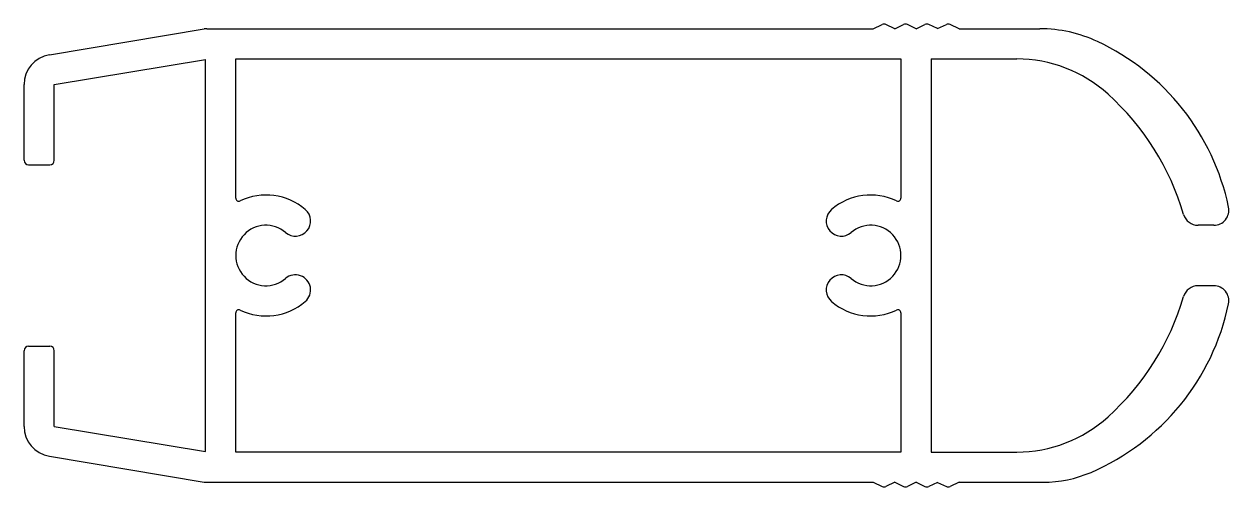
# Model space of a CAD drawing. Extents: x 455.2 to 534.9, y 735.1 to 765.7.
import ezdxf

# ---------------------------------------------------------------- set-up
doc = ezdxf.new("R2010")
doc.units = 0
doc.layers.get('0').update_dxf_attribs({"linetype": 'CONTINUOUS'})

msp = doc.modelspace()

# ---------------------------------------------------------------- linework, layer by layer
for p, q in [((456.839, 763.659), (467.086, 765.367)), ((467.25, 765.38), (511.336, 765.38)), ((511.336, 765.38), (511.919, 765.652)), ((512.756, 765.38), (512.173, 765.652)), ((512.756, 765.38), (513.339, 765.652)), ((514.167, 765.384), (513.592, 765.652)), ((514.167, 765.384), (514.75, 765.656)), ((515.583, 765.386), (515.004, 765.656)), ((515.583, 765.386), (516.17, 765.66)), ((517.023, 765.38), (516.424, 765.66)), ((517.023, 765.38), (522.351, 765.38)), ((457.167, 761.686), (467.167, 763.353)), ((467.167, 737.408), (467.167, 763.353)), ((469.167, 754.175), (469.167, 763.38)), ((469.167, 763.38), (513.167, 763.38)), ((513.167, 763.38), (513.167, 754.175)), ((515.167, 763.38), (515.167, 737.38)), ((515.167, 763.38), (520.824, 763.38)), ((455.167, 756.68), (455.167, 761.686)), ((457.167, 756.68), (457.167, 761.686)), ((455.467, 756.38), (456.867, 756.38)), ((533.856, 752.38), (532.821, 752.38)), ((533.856, 748.38), (532.821, 748.38)), ((469.167, 737.38), (469.167, 746.585)), ((513.167, 746.585), (513.167, 737.38)), ((455.467, 744.38), (456.867, 744.38)), ((455.167, 739.074), (455.167, 744.08)), ((457.167, 739.074), (457.167, 744.08)), ((457.167, 739.074), (467.167, 737.408)), ((513.167, 737.38), (469.167, 737.38)), ((515.167, 737.38), (520.824, 737.38)), ((456.839, 737.102), (467.086, 735.394)), ((467.25, 735.38), (511.336, 735.38)), ((511.336, 735.38), (511.919, 735.108)), ((512.756, 735.38), (512.173, 735.108)), ((512.756, 735.38), (513.339, 735.108)), ((514.167, 735.376), (513.592, 735.108)), ((514.167, 735.376), (514.75, 735.104)), ((515.583, 735.374), (515.004, 735.104)), ((515.583, 735.374), (516.17, 735.101)), ((517.023, 735.38), (516.424, 735.101)), ((517.023, 735.38), (522.566, 735.38))]:
    msp.add_line(p, q)
for centre, radius, start, end in [((467.25, 764.38), 1, 90, 99.46232), ((512.046, 765.38), 0.3, 65, 115), ((513.466, 765.38), 0.3, 65, 115), ((514.877, 765.384), 0.3, 65, 115), ((516.297, 765.388), 0.3, 65, 115), ((522.351, 756.38), 9, 64.91237, 90), ((519.542, 750.38), 15.625, 11.837, 64.91237), ((457.167, 761.686), 2, 99.46232, 180), ((520.824, 754.38), 9, 47.8818, 90), ((515.237, 748.2), 17.331, 16.41323, 47.8818), ((455.467, 756.68), 0.3, 180, 270), ((456.867, 756.68), 0.3, 270, 0), ((469.367, 754.175), 0.2, 180, 295.37693), ((471.167, 750.38), 4, 49.47122, 115.37693), ((511.167, 750.38), 4, 64.62307, 130.52878), ((512.967, 754.175), 0.2, 244.62307, 0), ((473.117, 752.66), 1, 229.47122, 49.47122), ((509.218, 752.66), 1, 130.52878, 310.52878), ((532.821, 753.38), 1, 196.41323, 270), ((533.856, 753.38), 1, 270, 11.837), ((471.167, 750.38), 2, 49.47122, 310.52878), ((511.167, 750.38), 2, 229.47122, 130.52878), ((473.117, 748.1), 1, 310.52878, 130.52878), ((509.218, 748.1), 1, 49.47122, 229.47122), ((532.821, 747.38), 1, 90, 163.58677), ((533.856, 747.38), 1, 348.163, 90), ((515.237, 752.56), 17.331, 312.1182, 343.58677), ((469.367, 746.585), 0.2, 64.62307, 180), ((471.167, 750.38), 4, 244.62307, 310.52878), ((511.167, 750.38), 4, 229.47122, 295.37693), ((512.967, 746.585), 0.2, 0, 115.37693), ((519.542, 750.38), 15.625, 293.35984, 348.163), ((455.467, 744.08), 0.3, 90, 180), ((456.867, 744.08), 0.3, 0, 90), ((520.824, 746.38), 9, 270, 312.1182), ((457.167, 739.074), 2, 180, 260.53768), ((522.566, 743.38), 8, 270, 293.35984), ((467.25, 736.38), 1, 260.53768, 270), ((512.046, 735.38), 0.3, 245, 295), ((513.466, 735.38), 0.3, 245, 295), ((514.877, 735.376), 0.3, 245, 295), ((516.297, 735.372), 0.3, 245, 295)]:
    msp.add_arc(centre, radius, start, end)

doc.saveas('drawing.dxf')
